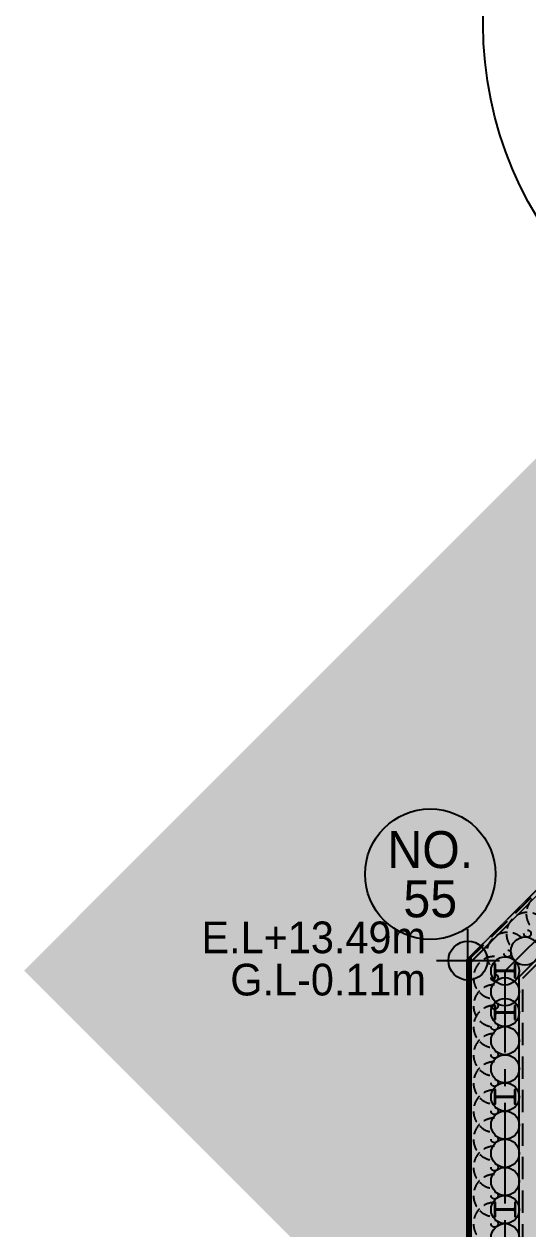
# Model space of a CAD drawing. Header units: millimetres. Extents: x 1073475 to 2890243, y -1340830 to -367733.
# Drawn here: x 2306234 to 2307488, y -377917 to -374919 of the extents above; entities that cross this region are included whole.
import ezdxf
from ezdxf.enums import TextEntityAlignment as Align

# ---------------------------------------------------------------- set-up
doc = ezdxf.new("R2010")
doc.units = ezdxf.units.MM
doc.header["$LTSCALE"] = 50
for name, pattern in [('CENTER2', [28.575000000000003, 19.05, -3.175, 3.175, -3.175]), ('DASHED2', [9.524999999999999, 6.35, -3.175]), ('HIDDEN', [9.524999999999999, 6.35, -3.175]), ('HIDDEN2', [4.762499999999999, 3.175, -1.5875]), ('PHANTOM', [63.50000000000001, 31.75, -6.35, 6.35, -6.35, 6.35, -6.35])]:
    doc.linetypes.add(name, pattern=pattern)
for name, color, linetype in [('CEN', 1, 'CENTER2'), ('CIP', 1, 'Continuous'), ('HPILE-300x200', 3, 'Continuous'), ('NO', 2, 'Continuous'), ('SGR', 8, 'Continuous'), ('WALE-1', 3, 'Continuous'), ('건축', 233, 'HIDDEN'), ('대지경계선', 6, 'PHANTOM'), ('현황레벨', 7, 'Continuous')]:
    doc.layers.add(name, color=color, linetype=linetype)
doc.styles.add('돋움', font='')
doc.styles.get('돋움').set_extended_font_data('Dotum')

# ---------------------------------------------------------------- blocks, each defined once
blk = doc.blocks.new('계측평면')
at = {"layer": '대지경계선', "const_width": 60}
for points in [[(-5832.864789650936, -5157.838007851467), (-176.0105391723773, 499.0162449463169), (26244.97474421638, 499.0162437151084), (26244.97474204407, -35090.00000623028), (1238.203021687295, -35090.00000797046), (-5832.864790286098, -28018.93219313674), (-5832.864789650936, -5157.838007851467)], [(26246.58817301044, -35088.38657526327), (1239.816452653671, -35088.38657700345), (-5831.251359319722, -28017.31876216973), (-5831.25135868456, -5156.224576884455), (-174.3971082060016, 500.6296759133293), (26246.58817518275, 500.6296746821208)]]:
    blk.add_lwpolyline(points, dxfattribs=at)
blk = doc.blocks.new('A$C1D3235D9')
at = {"layer": 'SGR', "linetype": 'HIDDEN2'}
blk.add_circle((0, 0), 50, dxfattribs=at)
blk.add_arc((0, 0), 300, 0, 180, dxfattribs=at)
blk = doc.blocks.new('A$C59AB4A79')
at = {"layer": '현황레벨'}
h = blk.add_hatch(color=251, dxfattribs=at)
h.paths.add_polyline_path([(-18377.83954521664, -530.5546938115731, 0.4142135623731262), (-18655.12285737554, -807.838005970465), (-18377.83954521664, -807.838005970465)])
h.paths.add_polyline_path([(-18377.83954521664, -807.838005970465), (-18377.83954521664, -1085.121318129357, 0.4142135623730878), (-18100.55623305775, -807.838005970465)])
at = {"layer": 'CEN', "color": 251, "ltscale": 1.5}
for p, q in [((-17850.00001170323, -955.0252555035986), (-12544.9747555661, 4350.000001879875)), ((-17850.00001308275, -23544.97474941541), (-17850.00001170323, -955.0252555035986))]:
    blk.add_line(p, q, dxfattribs=at)
at = {"layer": 'CIP', "color": 251}
for centre in [(-17567.15729926201, -672.1825429962482), (-17850.0000117037, -955.0252555038314), (-17850.00001172209, -1249.974749416113), (-17850.00001173955, -1544.974749415414), (-17850.00001176423, -1944.974749415647), (-17850.00001178891, -2344.974749415647), (-17850.0000118129, -2744.974749415647), (-17850.00001183734, -3144.974749415647), (-17850.00001186179, -3544.974749415647), (-17850.00001188624, -3944.974749415647), (-17850.00001191068, -4344.97474941588), (-17850.00001193513, -4744.97474941588)]:
    blk.add_circle(centre, 200, dxfattribs=at)
at = {"layer": 'HPILE-300x200', "color": 251}
for p, q in [((-17986.00001169718, -855.0252554953331), (-18000.00001169718, -855.0252554944018)), ((-18000.00001169718, -855.0252554944018), (-18000.00001170929, -1055.025255494402)), ((-17986.00001170184, -930.5252554953331), (-17986.00001169718, -855.0252554953331)), ((-17700.00001169718, -855.0252555127954), (-17714.00001169718, -855.0252555118641)), ((-17714.00001169718, -855.0252555118641), (-17714.00001170184, -930.5252555118641)), ((-17700.00001170929, -1055.025255512795), (-17700.00001169718, -855.0252555127954)), ((-17700.00001170323, -955.0252555127954), (-18000.00001170323, -955.0252554944018)), ((-17986.00001170929, -1055.025255495333), (-17986.00001170463, -979.5252554953331)), ((-17734.000011703, -950.5252555106999), (-17966.000011703, -950.5252554964973)), ((-17966.00001170347, -959.5252554964973), (-17734.00001170347, -959.5252555106999)), ((-17714.00001170463, -979.5252555118641), (-17714.00001170929, -1055.025255511864)), ((-18000.00001170929, -1055.025255494402), (-17986.00001170929, -1055.025255495333)), ((-17714.00001170929, -1055.025255511864), (-17700.00001170929, -1055.025255512795)), ((-17986.00001175748, -1444.974749407382), (-18000.00001175748, -1444.97474940645)), ((-18000.00001175748, -1444.97474940645), (-18000.00001176959, -1644.97474940645)), ((-17986.00001176214, -1520.474749407382), (-17986.00001175748, -1444.974749407382)), ((-17700.00001175748, -1444.974749424844), (-17714.00001175748, -1444.974749423913)), ((-17714.00001175748, -1444.974749423913), (-17714.00001176214, -1520.474749423913)), ((-17700.00001176959, -1644.974749424844), (-17700.00001175748, -1444.974749424844)), ((-17700.00001176354, -1544.974749424844), (-18000.00001176354, -1544.97474940645)), ((-18000.00001176959, -1644.97474940645), (-17986.00001176959, -1644.974749407382)), ((-17986.00001176959, -1644.974749407382), (-17986.00001176493, -1569.474749407382)), ((-17734.0000117633, -1540.474749422749), (-17966.0000117633, -1540.474749408546)), ((-17966.00001176377, -1549.474749408546), (-17734.00001176377, -1549.474749422749)), ((-17714.00001176493, -1569.474749423913), (-17714.00001176959, -1644.974749423913)), ((-17714.00001176959, -1644.974749423913), (-17700.00001176959, -1644.974749424844)), ((-17700.0000118129, -2744.974749424844), (-18000.0000118129, -2744.97474940645)), ((-17700.00001191068, -4344.974749425077), (-18000.00001191068, -4344.974749406683))]:
    blk.add_line(p, q, dxfattribs=at)
for points in [[(-18000.00001181895, -2844.97474940645), (-17986.00001181895, -2844.974749407382), (-17986.00001181429, -2769.474749407382, -0.414213562373095), (-17966.00001181313, -2749.474749408546), (-17734.00001181313, -2749.474749422749, -0.414213562373095), (-17714.00001181429, -2769.474749423913), (-17714.00001181895, -2844.974749423913), (-17700.00001181895, -2844.974749424844), (-17700.00001180684, -2644.974749424844), (-17714.00001180684, -2644.974749423913), (-17714.0000118115, -2720.474749423913, -0.414213562373095), (-17734.00001181266, -2740.474749422749), (-17966.00001181266, -2740.474749408546, -0.414213562373095), (-17986.0000118115, -2720.474749407382), (-17986.00001180684, -2644.974749407382), (-18000.00001180684, -2644.97474940645)], [(-18000.00001191674, -4444.974749406683), (-17986.00001191674, -4444.974749407615), (-17986.00001191208, -4369.474749407615, -0.414213562373095), (-17966.00001191092, -4349.474749408779), (-17734.00001191092, -4349.474749422981, -0.414213562373095), (-17714.00001191208, -4369.474749424146), (-17714.00001191674, -4444.974749424146), (-17700.00001191674, -4444.974749425077), (-17700.00001190463, -4244.974749425077), (-17714.00001190463, -4244.974749424146), (-17714.00001190929, -4320.474749424146, -0.414213562373095), (-17734.00001191045, -4340.474749422981), (-17966.00001191045, -4340.474749408779, -0.414213562373095), (-17986.00001190929, -4320.474749407615), (-17986.00001190463, -4244.974749407615), (-18000.00001190463, -4244.974749406683)]]:
    blk.add_lwpolyline(points, format="xyb", close=True, dxfattribs=at)
for centre, radius, start, end in [((-17966.00001170207, -930.5252554964973), 20, 179.9999999933299, 270), ((-17966.0000117044, -979.5252554964973), 20.00000000023283, 90, 179.9999999933299), ((-17734.00001170207, -930.5252555106999), 20.00000000023283, 270, 359.9999999933299), ((-17734.0000117044, -979.5252555106999), 20, 359.9999999933299, 90), ((-17966.00001176214, -1520.474749408546), 20, 179.9999999933299, 270), ((-17734.00001176214, -1520.474749422749), 20, 270, 359.9999999933299), ((-17966.00001176493, -1569.474749408546), 20, 90, 179.9999999933299), ((-17734.00001176493, -1569.474749422749), 20, 359.9999999933299, 90)]:
    blk.add_arc(centre, radius, start, end, dxfattribs=at)
at = {"layer": 'NO', "color": 251}
blk.add_circle((-18913.34228613367, 419.2782229413278), 926.76234881814, dxfattribs=at)
at = {"layer": 'SGR', "color": 251, "linetype": 'HIDDEN2'}
for centre in [(-18000.00001170952, -1049.974749406101), (-18000.0000117342, -1449.9747494068), (-18000.00001175213, -1744.974749406101), (-18000.00001177634, -2144.974749406101), (-18000.00001180056, -2544.974749406101)]:
    blk.add_circle(centre, 50, dxfattribs=at)
for centre in [(-18000.00001170952, -1049.974749406101), (-18000.0000117342, -1449.9747494068), (-18000.00001175213, -1744.974749406101), (-18000.00001177634, -2144.974749406101), (-18000.00001180056, -2544.974749406101)]:
    blk.add_arc(centre, 300, 90, 270, dxfattribs=at)
at = {"layer": 'WALE-1', "color": 251}
for p, q in [((-17650.00001170812, -1037.867967969971), (-12462.13204308739, 4150.000001870096)), ((-17650.0000130774, -23462.13203693647), (-17650.00001170812, -1037.867967969971))]:
    blk.add_line(p, q, dxfattribs=at)
at = {"layer": '건축', "color": 251}
for p, q in [((-18377.83954521641, -807.8380059705814), (-12720.98529473809, 4849.016246827203)), ((-17600.00001170998, -1058.578646086506), (-12441.42136496888, 4100.000001867767)), ((-18377.83954585204, -23668.93219125585), (-18377.83954521641, -807.8380059705814)), ((-17600.00001307623, -23441.42135881667), (-17600.00001170998, -1058.578646086506))]:
    blk.add_line(p, q, dxfattribs=at)
at = {"layer": '대지경계선', "const_width": 60}
blk.add_lwpolyline([(13699.99998647836, -30740.00000434951), (-11306.77173387841, -30740.00000608969), (-18377.83954585181, -23668.93219125597), (-18377.83954521664, -807.8380059706978), (-12720.98529473809, 4849.016246827086), (13699.99998865067, 4849.016245595878)], dxfattribs=at)
at = {"layer": '현황레벨', "color": 251}
for p, q in [((-18377.83954521664, -1254.101167675224), (-18377.83954521664, -361.5748442661716)), ((-18824.10270692105, -807.8380059706978), (-17931.57638351223, -807.8380059706978))]:
    blk.add_line(p, q, dxfattribs=at)
blk.add_circle((-18377.83954521664, -807.8380059706978), 277.2833121588783, dxfattribs=at)
at = {"layer": 'SGR', "color": 251, "linetype": 'HIDDEN2'}
for p, rotation in [((-17248.95924779028, -141.8524570689769), 45.00000000673039), ((-17531.80196023174, -424.695169576793), 45.00000000673039), ((-17814.6446726732, -707.537882084609), 45.00000000673039), ((-18000.00001182524, -2944.97474940645), 89.99999999650223), ((-18000.00001184968, -3344.97474940645), 89.99999999650223), ((-18000.00001187413, -3744.97474940645), 89.99999999650223), ((-18000.00001189834, -4144.97474940645), 89.99999999650223), ((-18000.00001192302, -4544.974749406683), 89.99999999650223)]:
    blk.add_blockref('A$C1D3235D9', p, dxfattribs=dict(at, rotation=rotation))
at = {"layer": 'NO', "color": 251, "style": '돋움'}
for s, p in [('NO.', (-18913.34228613344, 769.2782229413278)), ('55', (-18913.34228613228, 69.27822294202633))]:
    blk.add_text(s, height=524.9999999999997, dxfattribs=at).set_placement(p, align=Align.MIDDLE_CENTER)
at = {"layer": '현황레벨', "color": 251, "style": '돋움'}
for s, p in [('E.L+13.49m', (-18974.10270691919, -477.8380059706978)), ('G.L-0.11m', (-18974.10270691942, -1077.838005970465))]:
    blk.add_text(s, height=450, dxfattribs=at).set_placement(p, align=Align.MIDDLE_RIGHT)

msp = doc.modelspace()

# ---------------------------------------------------------------- hatches: boundary and pattern name
at = {"layer": '현황레벨'}
msp.add_hatch(color=253, dxfattribs=at).paths.add_polyline_path([(2306375.493511503, -377274.1484717345), (2308053.872931313, -375595.7690515297), (2313628.653685422, -375595.7690522099), (2313628.653685007, -383150.7690523922), (2312128.653685007, -383150.7690523007), (2312128.65368533, -377095.7690520269), (2308675.1932749, -377095.7690516055), (2307436.153683407, -378334.8086433897)])

# ---------------------------------------------------------------- linework, layer by layer
at = {"color": 250, "linetype": 'DASHED2', "ltscale": 1.6, "const_width": 200, "elevation": 1.750000000000037e-09}
msp.add_lwpolyline([(2306375.493511503, -377274.1484717345), (2308053.872931313, -375595.7690515297), (2313628.653685422, -375595.7690522099), (2313628.653685007, -383150.7690523922), (2312128.653685007, -383150.7690523007), (2312128.65368533, -377095.7690520269), (2308675.1932749, -377095.7690516055), (2307436.153683407, -378334.8086433897)], close=True, dxfattribs=at)
at = {"layer": 'NO'}
msp.add_circle((2308303.450697034, -374919.1898678619), 926.7623488181401, dxfattribs=at)

# ---------------------------------------------------------------- block references
at = {"ltscale": 0.2, "xscale": 0.1751524569241688, "yscale": 0.1751524569241688, "zscale": 0.1751524569241688, "rotation": 0.000612302615251796}
msp.add_blockref('A$C59AB4A79', (2310557.824102002, -377107.7345485468, 1.750000000000037e-09), dxfattribs=at)
at = {"xscale": 0.175, "yscale": 0.175, "zscale": 0.175}
msp.add_blockref('계측평면', (2308364.533103107, -376345.7690502725, 1.750000000000037e-09), dxfattribs=at)

doc.saveas('drawing.dxf')
